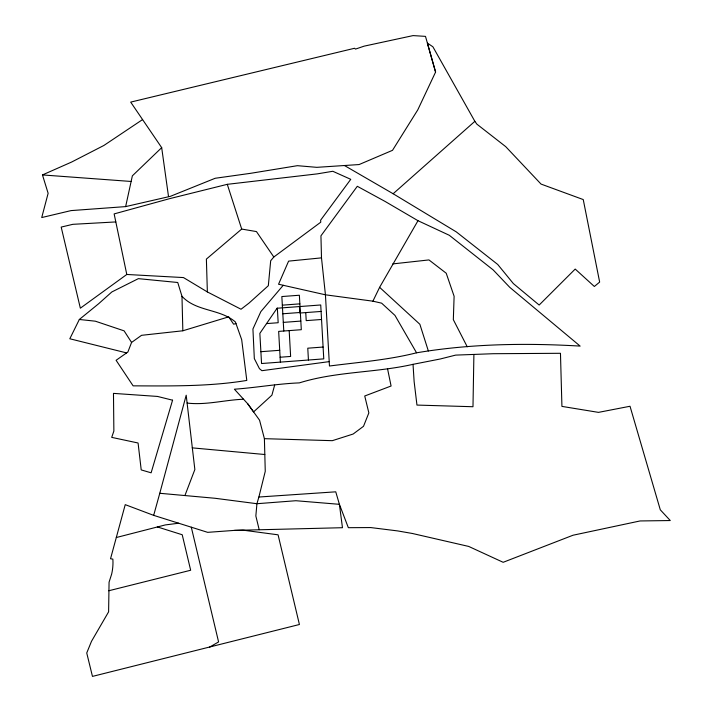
<?xml version="1.0" encoding="UTF-8"?>
<svg xmlns="http://www.w3.org/2000/svg" width="712" height="712" viewBox="0 0 712 712"><rect width="100%" height="100%" fill="white"/><g stroke="black" fill="none" stroke-linecap="round" stroke-linejoin="round"><path stroke-width="1.07" d="M234.47 530.387L243.006 530.155L278.08 534.819L299.414 624.504L92.462 676.4L86.739 652.975L91.501 641.316L108.607 611.839L109.07 582.167L111.651 574.121A52.768 51.415 -26.1 0 0 112.932 560.264L112.843 559.116L110.529 558.76L125.232 504.648L153.667 515.363L207.664 532.345L234.47 530.387L342.463 527.708L339.401 504.318L335.752 491.823L258.892 497.021L256.925 503.713L255.848 515.969L259.186 529.701M473.898 354.549L472.982 406.73L416.956 405.075L414.126 381.534L413.031 364.33L440.221 358.999L455.653 355.11L493.22 353.713L560.46 353.294L561.928 406.392L598.489 412.373L630.022 406.258L660.3 509.819L670.268 520.543L640.07 520.953L573.027 535.228L503.162 562.302L468.701 546.433L412.346 533.475L397.732 530.929L370.712 527.565L348.337 527.69L339.401 504.318L295.889 500.723L256.925 503.713L214.971 498.267L159.782 493.283L153.667 515.363M125.641 206.605L132.361 175.837L161.686 147.651L130.688 102.11L354.594 48.265L355.484 49.101L364.09 46.164L413.085 35.6L425.491 36.374L435.584 72.072L417.775 109.871L392.517 150.321L359.106 164.552L316.813 167.338L297.402 165.682L250.766 173.292L215.202 178.267L170.399 196.325L125.641 206.605L71.049 210.601L41.732 217.552L48.131 193.29L42.462 174.93L71.609 162.051L103.872 145.47L142.534 119.607M258.892 497.021L265.256 471.335L264.401 438.672L259.551 420.178L247.767 403.846L234.399 389.206C256.089 387.693 277.573 383.732 299.352 382.887C336.367 371.326 375.447 372.892 413.031 364.33M159.782 493.283L186.197 395.213L194.857 469.537L185.022 495.267M274.654 385.067L271.913 395.16L253.588 411.901L247.767 403.846M235.983 323.586L233.607 324.2L228.703 316.849L182.842 330.786L141.546 335.316L131.578 342.445L127.875 352.013L116.1 360.29L133.117 385.851C170.996 385.984 209.355 386.625 246.797 380.43L241.68 339.651L235.414 321.984C220.159 308.697 196.183 311.749 181.978 296.29L177.751 282.495L138.359 278.65L111.829 291.964L98.603 303.766L79.335 319.474L69.812 338.77L126.594 352.912M321.495 257.869L288.6 261.126L278.552 284.23L325.437 294.804L372.901 301.176L379.612 287.337L417.988 220.702L449.299 235.28L493.176 269.919L509.748 287.319L580.129 346.094C525.527 342.89 470.579 343.727 416.556 352.805C387.995 360.014 358.617 362.239 329.46 366.012L325.437 294.804L321.495 257.869L320.943 235.823L357.308 186.295L385.094 201.443L417.988 220.702M126.789 274.467L114.142 213.911L169.456 198.701L227.288 184.328L317.285 173.87L332.815 171.28L350.758 179.326L320.623 220.177L320.774 222.18L273.817 257.005L270.685 260.752L268.326 285.708L249.031 303.089L241.039 309.239L207.361 291.938L183.474 277.573L126.789 274.467L80.349 308.189L61.188 227.084L72.829 224.325L115.825 221.93M283.243 285.281L260.823 311.651L252.929 329.006L254.326 358.59L259.453 368.683L261.918 370.694L329.202 361.625M435.584 72.072L427.351 43.049L432.896 46.787L474.859 121.325L393.14 193.744L344.439 165.513M273.817 257.005L256.445 231.578L241.697 229.059L206.382 259.097L207.361 291.938M209.47 647.199L218.584 641.93L191.297 527.2M116.296 537.533L165.335 524.922L178.667 523.222M108.74 590.764L190.665 570.25L182.219 534.748L157.334 526.916M392.793 263.903L428.953 259.925L446.219 273.23L454.114 296.272L453.33 319.67L467.241 346.797M243.566 399.236C224.77 399.922 205.937 405.342 187.096 403.063M282.326 305.163L299.859 303.855M282.815 313.778L300.339 312.47M321.094 311.447L299.841 313.031L299.476 306.569M266.555 323.595L278.17 322.723L277.351 308.216M321.548 319.483L306.213 320.631L305.76 312.586M283.296 322.394L300.829 321.085M260.886 351.701L279.718 350.295M323.097 347.047L307.771 348.195L308.438 360.023M280.11 357.237L290.63 356.445L289.179 330.608M264.401 438.672L332.317 440.675L353.134 434.035L363.52 426.292L368.852 412.898L364.731 395.997L391.084 386.011L387.604 369.038M42.462 174.93L131.177 181.471M192.222 447.866L264.82 454.514M79.335 319.474L95.355 321.192L124.102 330.849L131.578 342.445M372.901 301.176L381.623 303.161L394.973 315.416L416.556 352.805M393.14 193.744L456.312 231.898L497.706 264.446L513.352 283.572L539.162 305.039L575.198 269.065L594.351 286.482L599.655 282.085L583.244 199.565L541.04 184.079L505.716 146.645L476.862 124.137L474.859 121.325M379.612 287.337L419.866 324.272L428.348 350.963M227.288 184.328L241.697 229.059M161.686 147.651L168.486 196.343M283.785 331.009L281.845 296.548L299.369 295.24L301.31 329.7L278.659 331.392L280.386 362.114M182.842 330.786L181.978 296.29M172.571 400.188L151.122 472.812L141.216 469.911L138.075 442.998L111.713 437.373L113.867 431.063L113.475 393.38L157.486 396.433L172.571 400.188M277.075 308.243L259.853 333.358L261.553 363.52L323.764 358.875L320.729 304.976L277.075 308.243"/></g></svg>
